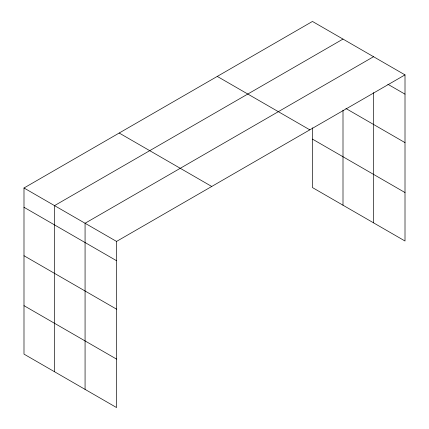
<?xml version="1.0" encoding="UTF-8"?>
<svg xmlns="http://www.w3.org/2000/svg" width="429" height="429" viewBox="0 0 429 429"><rect width="100%" height="100%" fill="white"/><g stroke="black" fill="none" stroke-linecap="round" stroke-linejoin="round"><path stroke-width="0.64" d="M23.992 187.993L116.538 241.425L116.538 407.55L23.992 354.118L23.992 187.993L312.462 21.45L405.008 74.882L405.008 241.007L312.462 187.575L312.462 127.799M343.002 39.082L54.531 205.625L54.531 371.75M373.541 56.714L85.071 223.257L85.071 389.382M116.538 241.425L405.008 74.882M387.843 84.256L405.008 94.16M345.881 108.483L405.008 142.621M217.267 76.41L309.813 129.842M312.462 139.119L405.008 192.546M119.187 133.033L211.733 186.465M23.992 207.277L116.538 260.709M23.992 255.738L116.538 309.164M23.992 305.663L116.538 359.094M373.541 92.589L373.541 222.839M343.002 110.151L343.002 205.207"/></g></svg>
